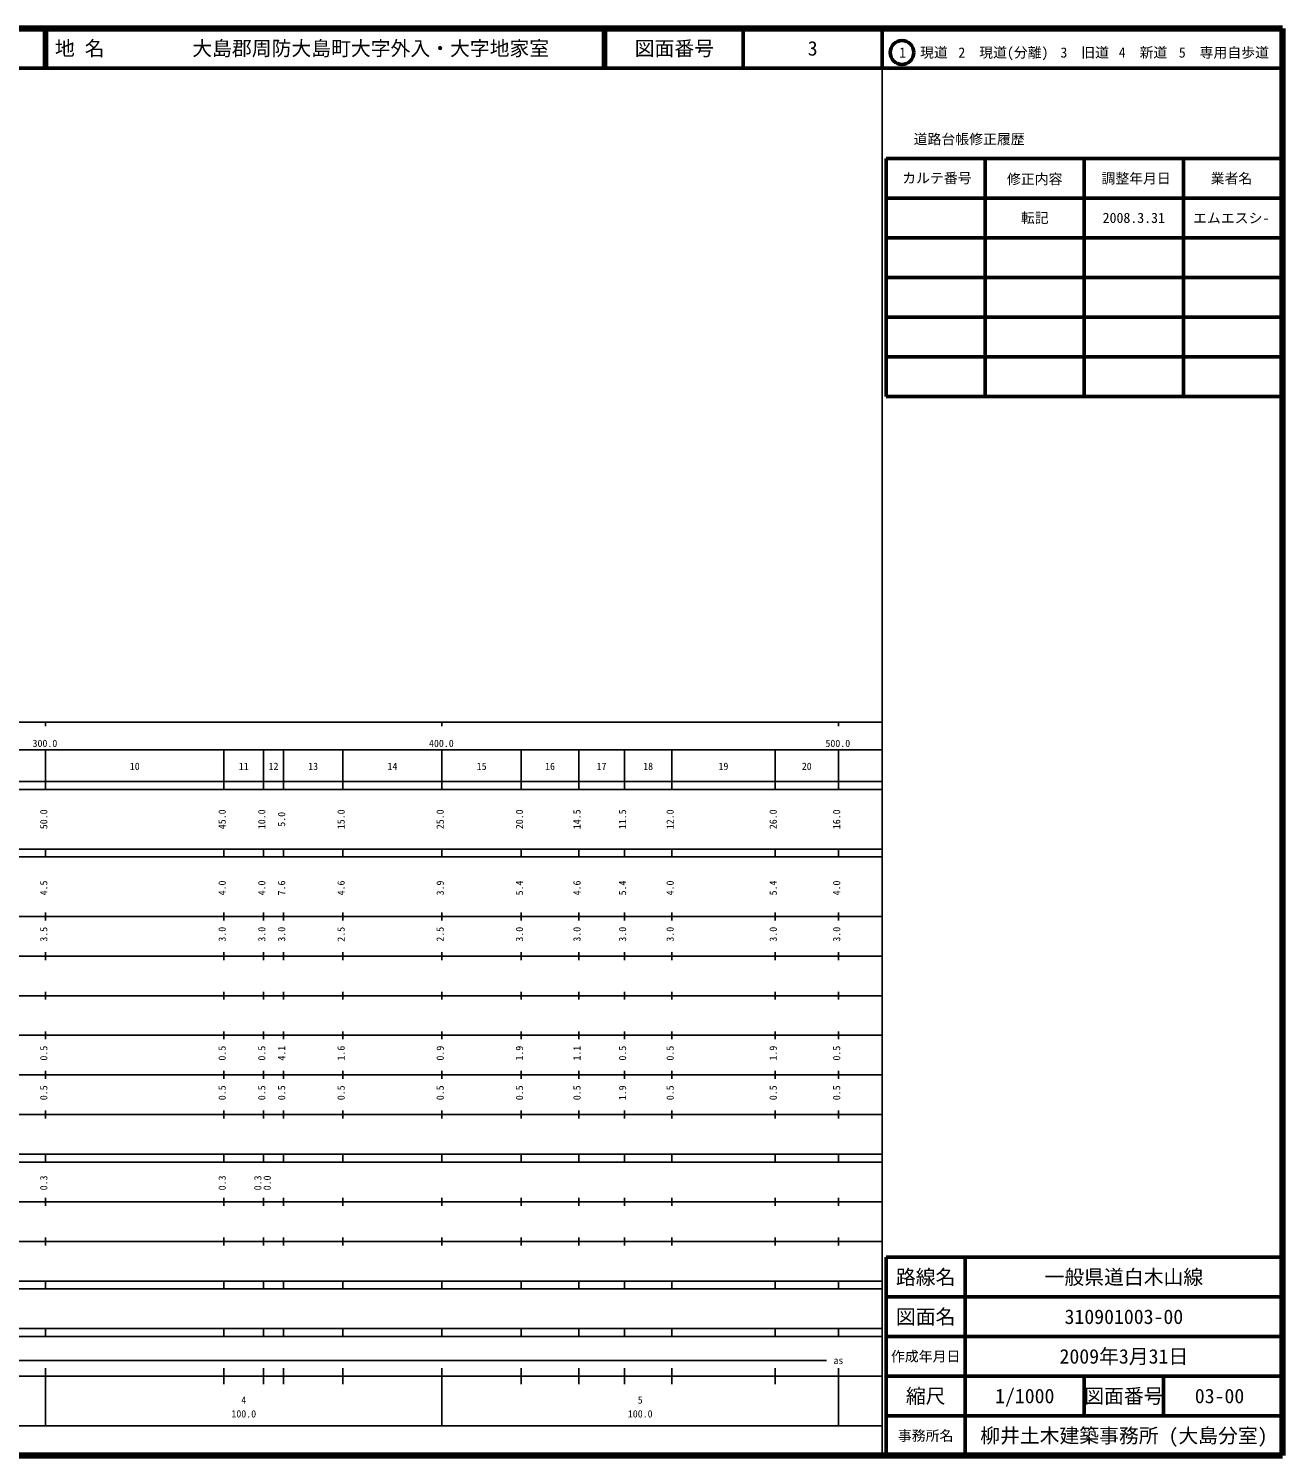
# Model space of a CAD drawing. Units: millimetres on the paper. Extents: x 40 to 680, y 20 to 380.
# Drawn here: x 363.7 to 680, y 20 to 380 of the extents above; entities that cross this region are included whole.
import ezdxf
from ezdxf.enums import TextEntityAlignment as Align

# ---------------------------------------------------------------- set-up
doc = ezdxf.new("R2010")
doc.units = ezdxf.units.MM
for name, color, linetype, lineweight in [('M-TTL', 2, 'Continuous', 140), ('M-TTL-BAND', 7, 'Continuous', 25), ('M-TTL-FRAM', 2, 'Continuous', 50), ('M-TTL-LINE', 7, 'Continuous', 50)]:
    doc.layers.add(name, color=color, linetype=linetype, lineweight=lineweight)
doc.layers.add('M-TTL-TXT', color=7, linetype='Continuous')
doc.styles.add('ＭＳ ゴシック', font='')
doc.styles.get('ＭＳ ゴシック').set_extended_font_data('MS Gothic')

msp = doc.modelspace()

# ---------------------------------------------------------------- linework, layer by layer
at = {"layer": 'M-TTL'}
for p, q in [((680, 380), (40, 380)), ((680, 20), (680, 380)), ((40, 20), (680, 20))]:
    msp.add_line(p, q, dxfattribs=at)
at = {"layer": 'M-TTL-BAND'}
for p, q in [((579, 20), (579, 370)), ((40, 205), (579, 205)), ((368, 205), (368, 204)), ((468, 205), (468, 204)), ((568, 205), (568, 204)), ((68, 198), (579, 198)), ((368, 188), (368, 198)), ((413, 188), (413, 198)), ((423, 188), (423, 198)), ((428, 188), (428, 198)), ((443, 188), (443, 198)), ((468, 188), (468, 198)), ((488, 188), (488, 198)), ((502.5, 188), (502.5, 198)), ((514, 188), (514, 198)), ((526, 188), (526, 198)), ((552, 188), (552, 198)), ((568, 188), (568, 198)), ((40, 190), (579, 190)), ((40, 188), (579, 188)), ((40, 173), (579, 173)), ((368, 171), (368, 173)), ((413, 171), (413, 173)), ((423, 171), (423, 173)), ((428, 171), (428, 173)), ((443, 171), (443, 173)), ((468, 171), (468, 173)), ((488, 171), (488, 173)), ((502.5, 171), (502.5, 173)), ((514, 171), (514, 173)), ((526, 171), (526, 173)), ((552, 171), (552, 173)), ((568, 171), (568, 173)), ((40, 171), (579, 171)), ((40, 156), (579, 156)), ((368, 155), (368, 157)), ((413, 155), (413, 157)), ((423, 155), (423, 157)), ((428, 155), (428, 157)), ((443, 155), (443, 157)), ((468, 155), (468, 157)), ((488, 155), (488, 157)), ((502.5, 155), (502.5, 157)), ((514, 155), (514, 157)), ((526, 155), (526, 157)), ((552, 155), (552, 157)), ((568, 155), (568, 157)), ((46, 146), (579, 146)), ((368, 145), (368, 147)), ((413, 145), (413, 147)), ((423, 145), (423, 147)), ((428, 145), (428, 147)), ((443, 145), (443, 147)), ((468, 145), (468, 147)), ((488, 145), (488, 147)), ((502.5, 145), (502.5, 147)), ((514, 145), (514, 147)), ((526, 145), (526, 147)), ((552, 145), (552, 147)), ((568, 145), (568, 147)), ((368, 135), (368, 137)), ((413, 135), (413, 137)), ((423, 135), (423, 137)), ((428, 135), (428, 137)), ((443, 135), (443, 137)), ((468, 135), (468, 137)), ((488, 135), (488, 137)), ((502.5, 135), (502.5, 137)), ((514, 135), (514, 137)), ((526, 135), (526, 137)), ((552, 135), (552, 137)), ((568, 135), (568, 137)), ((52, 136), (579, 136)), ((46, 126), (579, 126)), ((368, 125), (368, 127)), ((413, 125), (413, 127)), ((423, 125), (423, 127)), ((428, 125), (428, 127)), ((443, 125), (443, 127)), ((468, 125), (468, 127)), ((488, 125), (488, 127)), ((502.5, 125), (502.5, 127)), ((514, 125), (514, 127)), ((526, 125), (526, 127)), ((552, 125), (552, 127)), ((568, 125), (568, 127)), ((52, 116), (579, 116)), ((368, 115), (368, 117)), ((413, 115), (413, 117)), ((423, 115), (423, 117)), ((428, 115), (428, 117)), ((443, 115), (443, 117)), ((468, 115), (468, 117)), ((488, 115), (488, 117)), ((502.5, 115), (502.5, 117)), ((514, 115), (514, 117)), ((526, 115), (526, 117)), ((552, 115), (552, 117)), ((568, 115), (568, 117)), ((46, 106), (579, 106)), ((368, 105), (368, 107)), ((413, 105), (413, 107)), ((423, 105), (423, 107)), ((428, 105), (428, 107)), ((443, 105), (443, 107)), ((468, 105), (468, 107)), ((488, 105), (488, 107)), ((502.5, 105), (502.5, 107)), ((514, 105), (514, 107)), ((526, 105), (526, 107)), ((552, 105), (552, 107)), ((568, 105), (568, 107)), ((40, 96), (579, 96)), ((40, 94), (579, 94)), ((368, 94), (368, 96)), ((413, 94), (413, 96)), ((423, 94), (423, 96)), ((428, 94), (428, 96)), ((443, 94), (443, 96)), ((468, 94), (468, 96)), ((488, 94), (488, 96)), ((502.5, 94), (502.5, 96)), ((514, 94), (514, 96)), ((526, 94), (526, 96)), ((552, 94), (552, 96)), ((568, 94), (568, 96)), ((49, 84), (579, 84)), ((368, 83), (368, 85)), ((413, 83), (413, 85)), ((423, 83), (423, 85)), ((428, 83), (428, 85)), ((443, 83), (443, 85)), ((468, 83), (468, 85)), ((488, 83), (488, 85)), ((502.5, 83), (502.5, 85)), ((514, 83), (514, 85)), ((526, 83), (526, 85)), ((552, 83), (552, 85)), ((568, 83), (568, 85)), ((40, 74), (579, 74)), ((368, 73), (368, 75)), ((413, 73), (413, 75)), ((423, 73), (423, 75)), ((428, 73), (428, 75)), ((443, 73), (443, 75)), ((468, 73), (468, 75)), ((488, 73), (488, 75)), ((502.5, 73), (502.5, 75)), ((514, 73), (514, 75)), ((526, 73), (526, 75)), ((552, 73), (552, 75)), ((568, 73), (568, 75)), ((40, 64), (579, 64)), ((40, 62), (579, 62)), ((368, 62), (368, 64)), ((413, 62), (413, 64)), ((423, 62), (423, 64)), ((428, 62), (428, 64)), ((443, 62), (443, 64)), ((468, 62), (468, 64)), ((488, 62), (488, 64)), ((502.5, 62), (502.5, 64)), ((514, 62), (514, 64)), ((526, 62), (526, 64)), ((552, 62), (552, 64)), ((568, 62), (568, 64)), ((40, 52), (579, 52)), ((368, 50), (368, 52)), ((413, 50), (413, 52)), ((423, 50), (423, 52)), ((428, 50), (428, 52)), ((443, 50), (443, 52)), ((468, 50), (468, 52)), ((488, 50), (488, 52)), ((502.5, 50), (502.5, 52)), ((514, 50), (514, 52)), ((526, 50), (526, 52)), ((552, 50), (552, 52)), ((568, 50), (568, 52)), ((40, 50), (579, 50)), ((71, 44), (565, 44)), ((40, 40), (579, 40)), ((368, 27.5), (368, 42)), ((413, 38), (413, 42)), ((423, 38), (423, 42)), ((428, 38), (428, 42)), ((443, 38), (443, 42)), ((468, 27.5), (468, 42)), ((488, 38), (488, 42)), ((502.5, 38), (502.5, 42)), ((514, 38), (514, 42)), ((526, 38), (526, 42)), ((552, 38), (552, 42)), ((568, 27.5), (568, 42)), ((68, 27.5), (579, 27.5))]:
    msp.add_line(p, q, dxfattribs=at)
at = {"layer": 'M-TTL-FRAM'}
for p, q in [((580, 347.197), (580, 287.197)), ((580, 347.197), (680, 347.197)), ((580, 287.197), (680, 287.197)), ((680, 70), (580, 70)), ((580, 70), (580, 20))]:
    msp.add_line(p, q, dxfattribs=at)
at = {"layer": 'M-TTL-LINE'}
for p, q in [((367.75, 380), (367.75, 370)), ((368.25, 380), (368.25, 370)), ((508.747, 380), (508.747, 370)), ((509.247, 380), (509.247, 370)), ((543.997, 380), (543.997, 370)), ((579, 380), (579, 370)), ((40, 370), (680, 370)), ((605, 347.197), (605, 287.197)), ((630, 347.197), (630, 287.197)), ((655, 347.197), (655, 287.197)), ((580, 337.197), (680, 337.197)), ((580, 327.197), (680, 327.197)), ((580, 317.197), (680, 317.197)), ((580, 307.197), (680, 307.197)), ((580, 297.197), (680, 297.197)), ((600, 70), (600, 20)), ((680, 60), (580, 60)), ((680, 50), (580, 50)), ((680, 40), (580, 40)), ((630, 40), (630, 30)), ((650, 40), (650, 30)), ((680, 30), (580, 30))]:
    msp.add_line(p, q, dxfattribs=at)
msp.add_circle((584.031, 373.958), 3, dxfattribs=at)

# ---------------------------------------------------------------- texts
at = {"layer": 'M-TTL-BAND', "style": 'ＭＳ ゴシック'}
for s, p in [('300.0', (367.844, 198.195)), ('400.0', (467.844, 198.195)), ('500.0', (567.844, 198.195)), ('10', (390.5, 192.405)), ('11', (418, 192.405)), ('12', (425.5, 192.405)), ('13', (435.5, 192.405)), ('14', (455.5, 192.405)), ('15', (478, 192.405)), ('16', (495.25, 192.405)), ('17', (508.25, 192.405)), ('18', (520, 192.405)), ('19', (539, 192.405)), ('20', (560, 192.405)), ('as', (568, 42.5)), ('4', (418, 32.523)), ('5', (518, 32.523)), ('100.0', (418, 29.033)), ('100.0', (518, 29.033))]:
    msp.add_text(s, height=1.833, dxfattribs=at).set_placement(p, align=Align.BOTTOM_CENTER)
for s, p in [('50.0', (369, 180.5)), ('45.0', (414, 180.5)), ('10.0', (424, 180.5)), ('5.0', (429, 180.5)), ('15.0', (444, 180.5)), ('25.0', (469, 180.5)), ('20.0', (489, 180.5)), ('14.5', (503.5, 180.5)), ('11.5', (515, 180.5)), ('12.0', (527, 180.5)), ('26.0', (553, 180.5)), ('16.0', (569, 180.5)), ('4.5', (369, 163.174)), ('4.0', (414, 163.174)), ('4.0', (424, 163.174)), ('7.6', (429, 163.174)), ('4.6', (444, 163.174)), ('3.9', (469, 163.174)), ('5.4', (489, 163.174)), ('4.6', (503.5, 163.174)), ('5.4', (515, 163.174)), ('4.0', (527, 163.174)), ('5.4', (553, 163.174)), ('4.0', (569, 163.174)), ('3.5', (369, 151.5)), ('3.0', (414, 151.5)), ('3.0', (424, 151.5)), ('3.0', (429, 151.5)), ('2.5', (444, 151.5)), ('2.5', (469, 151.5)), ('3.0', (489, 151.5)), ('3.0', (503.5, 151.5)), ('3.0', (515, 151.5)), ('3.0', (527, 151.5)), ('3.0', (553, 151.5)), ('3.0', (569, 151.5)), ('0.5', (369, 121.5)), ('0.5', (414, 121.5)), ('0.5', (424, 121.5)), ('4.1', (429, 121.5)), ('1.6', (444, 121.5)), ('0.9', (469, 121.5)), ('1.9', (489, 121.5)), ('1.1', (503.5, 121.5)), ('0.5', (515, 121.5)), ('0.5', (527, 121.5)), ('1.9', (553, 121.5)), ('0.5', (569, 121.5)), ('0.5', (369, 111.5)), ('0.5', (414, 111.5)), ('0.5', (424, 111.5)), ('0.5', (429, 111.5)), ('0.5', (444, 111.5)), ('0.5', (469, 111.5)), ('0.5', (489, 111.5)), ('0.5', (503.5, 111.5)), ('1.9', (515, 111.5)), ('0.5', (527, 111.5)), ('0.5', (553, 111.5)), ('0.5', (569, 111.5)), ('0.3', (369, 88.764)), ('0.3', (414, 88.764)), ('0.3', (423, 88.764)), ('0.0', (425.37, 88.764))]:
    msp.add_text(s, height=1.833, rotation=90, dxfattribs=at).set_placement(p, align=Align.BOTTOM_CENTER)
at = {"layer": 'M-TTL-TXT', "style": 'ＭＳ ゴシック'}
for s, p in [('地 名', (370.38, 375)), ('大島郡周防大島町大字外入・大字地家室', (405.024, 375))]:
    msp.add_text(s, height=3.666, dxfattribs=at).set_placement(p, align=Align.MIDDLE_LEFT)
for s, height, p in [('図面番号', 3.666, (526.622, 375)), ('3', 3.666, (561.497, 375)), ('1\u3000現道', 2.566, (589.448, 373.958)), ('2\u3000現道(分離)', 2.566, (609.619, 373.958)), ('3\u3000旧道', 2.566, (630.121, 373.958)), ('4\u3000新道', 2.566, (644.824, 373.958)), ('5\u3000専用自歩道', 2.566, (665.228, 373.958)), ('道路台帳修正履歴', 2.566, (600.968, 352.113)), ('カルテ番号', 2.566, (592.839, 342.277)), ('修正内容', 2.566, (617.509, 342.023)), ('調整年月日', 2.566, (643.089, 342.197)), ('業者名', 2.566, (667.134, 342.197)), ('転記', 2.566, (617.5, 332.245)), ('2008.3.31', 2.566, (642.5, 332.245)), ('エムエスシ-', 2.566, (667.077, 332.189)), ('路線名', 3.666, (590, 65)), ('路線名', 3.666, (590, 65)), ('一般県道白木山線', 3.666, (640, 65)), ('図面名', 3.666, (590, 55)), ('図面名', 3.666, (590, 55)), ('310901003-00', 3.666, (640, 55)), ('2009年3月31日', 3.666, (640, 45)), ('作成年月日', 2.566, (590, 45)), ('作成年月日', 2.566, (590, 45)), ('縮尺', 3.666, (590, 35)), ('縮尺', 3.666, (590, 35)), ('1/1000', 3.666, (615, 35)), ('図面番号', 3.666, (640, 35)), ('図面番号', 3.666, (640, 35)), ('03-00', 3.666, (664.125, 35)), ('事務所名', 2.566, (590, 25)), ('事務所名', 2.566, (590, 25)), ('柳井土木建築事務所 (大島分室)', 3.666, (640, 25))]:
    msp.add_text(s, height=height, dxfattribs=at).set_placement(p, align=Align.MIDDLE_CENTER)

doc.saveas('drawing.dxf')
